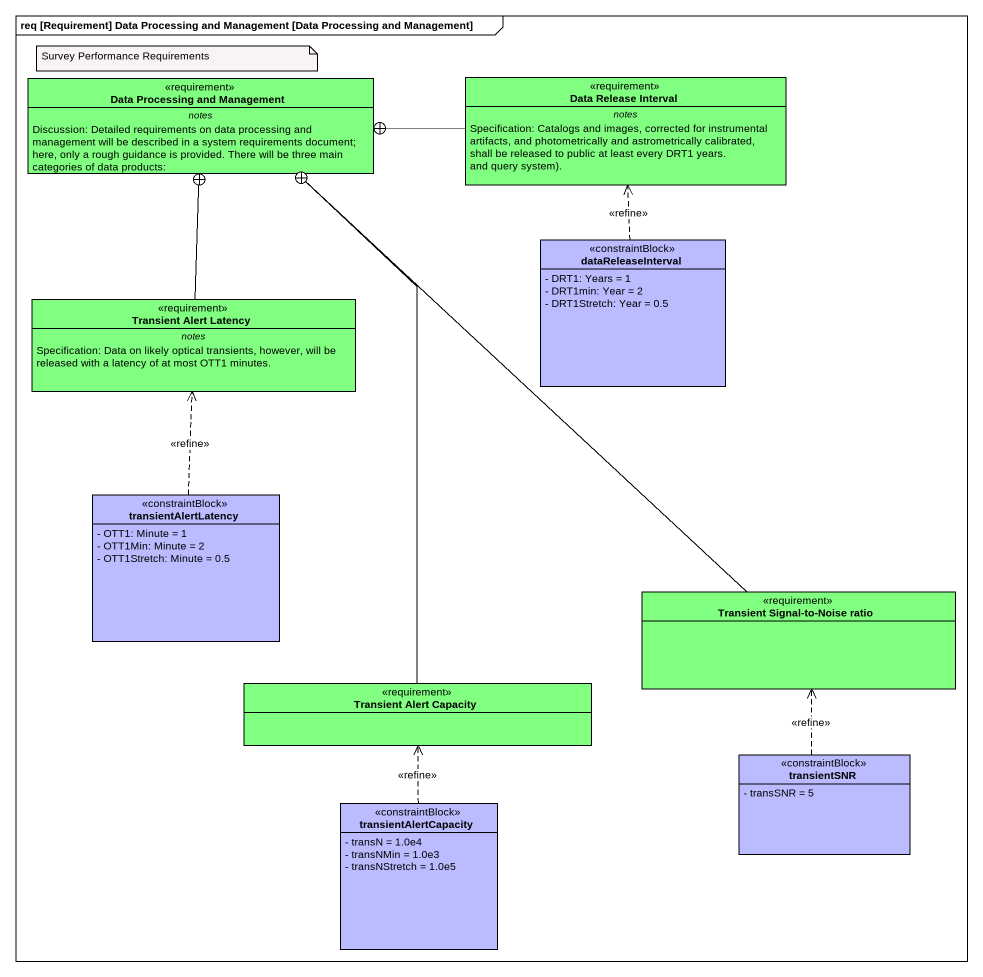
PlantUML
@startuml
mainframe req [Requirement] Data Processing and Management [Data Processing and Management]
hide circle
hide empty members
skinparam classAttributeIconSize 0
class "Data Release Interval" as Data_Release_Interval <<requirement>> #80FF80 {
  -- notes --
  Specification: Catalogs and images, corrected for instrumental artifacts, and photometrically and astrometrically calibrated, shall be released to public at least every DRT1 years.
  and query system).
}
class "Data Processing and Management" as Data_Processing_and <<requirement>> #80FF80 {
  -- notes --
  Discussion: Detailed requirements on data processing and management will be described in a system requirements document; here, only a rough guidance is provided. There will be three main categories of data products:
}
class dataReleaseInterval <<constraintBlock>> #BBBBFF {
  - DRT1: Years = 1
  - DRT1min: Year = 2
  - DRT1Stretch: Year = 0.5
}
class "Transient Alert Latency" as Transient_Alert_Latency <<requirement>> #80FF80 {
  -- notes --
  Specification: Data on likely optical transients, however, will be released with a latency of at most OTT1 minutes.
}
class transientAlertLatency <<constraintBlock>> #BBBBFF {
  - OTT1: Minute = 1
  - OTT1Min: Minute = 2
  - OTT1Stretch: Minute = 0.5
}
class "Transient Signal-to-Noise ratio" as Transient_Signal_to_Noise <<requirement>> #80FF80
class "Transient Alert Capacity" as Transient_Alert_Capacity <<requirement>> #80FF80
class transientSNR <<constraintBlock>> #BBBBFF {
  - transSNR = 5
}
class transientAlertCapacity <<constraintBlock>> #BBBBFF {
  - transN = 1.0e4
  - transNMin = 1.0e3
  - transNStretch = 1.0e5
}
Data_Release_Interval -left-+ Data_Processing_and
dataReleaseInterval .up.> Data_Release_Interval : <<refine>>
Transient_Alert_Latency -up-+ Data_Processing_and
transientAlertLatency .up.> Transient_Alert_Latency : <<refine>>
Transient_Signal_to_Noise -up-+ Data_Processing_and
Transient_Alert_Capacity -up-+ Data_Processing_and
transientSNR .up.> Transient_Signal_to_Noise : <<refine>>
transientAlertCapacity .up.> Transient_Alert_Capacity : <<refine>>
note as N1
  Survey Performance Requirements
end note
@enduml
